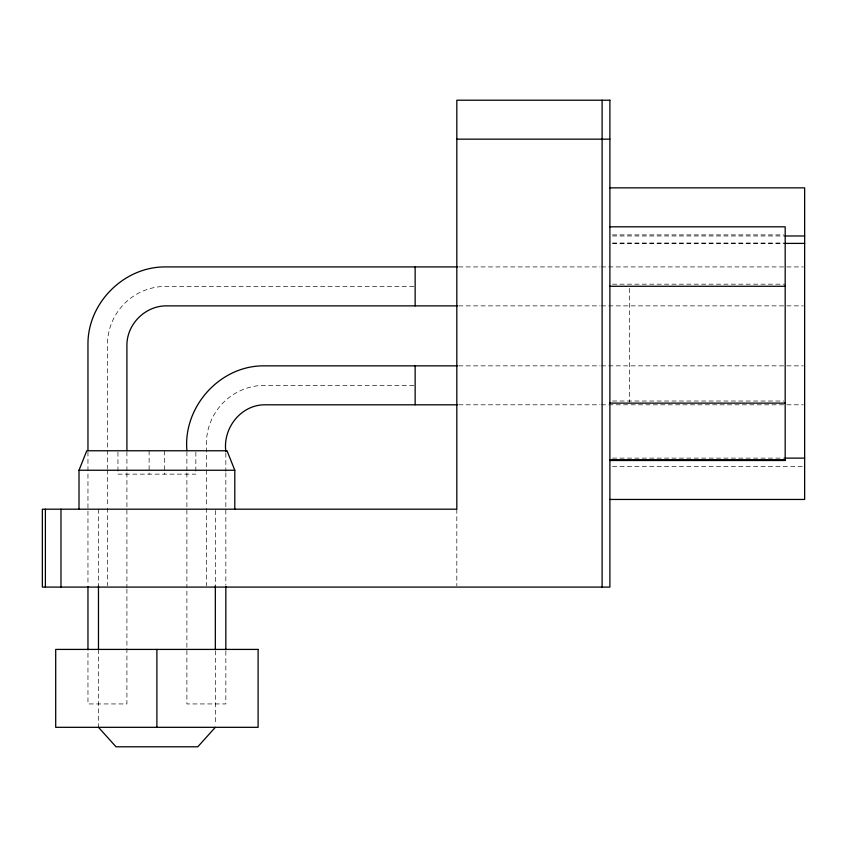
<?xml version="1.0" encoding="UTF-8"?>
<svg xmlns="http://www.w3.org/2000/svg" width="847" height="847" viewBox="0 0 847 847"><rect width="100%" height="100%" fill="white"/><g stroke="black" fill="none" stroke-linecap="round" stroke-linejoin="round"><path stroke-width="0.64" stroke-dasharray="4.24 3.18" d="M612.529 234.894L783.591 234.894M612.529 235.974L783.591 235.974M612.529 243.036L783.591 243.036M612.529 243.396L783.591 243.396M458.714 266.921L599.994 266.921M601.317 266.921L803.327 266.921M612.529 284.179L785.18 284.179M413.823 286.392L165.864 286.392A58.422 58.422 0 0 0 107.431 344.824L107.431 468.592M458.714 305.873L599.994 305.873M601.317 305.873L803.327 305.873M458.714 365.851L599.994 365.851M601.317 365.851L803.327 365.851M413.823 385.332L264.793 385.332A58.422 58.422 0 0 0 206.372 443.754L206.372 468.74M612.529 401.023L783.856 401.023M458.714 404.802L599.994 404.802M601.317 404.802L803.327 404.802M612.529 458.121L783.591 458.121M612.529 466.665L803.337 466.665M117.955 474.14L195.848 474.14M629.374 288.382L629.374 402.081M456.819 509.195L456.819 585.775M225.842 452.954L225.842 471.451M225.842 472.774L225.842 585.055M225.842 651.11L225.842 703.942L186.891 703.942L186.891 589.057M215.329 510.519L215.329 585.912M215.329 650.729L215.329 724.672M206.372 470.053L206.372 506.877M206.372 508.189L206.372 585.775M195.848 452.065L195.848 471.535M186.891 451.726L186.891 471.525M186.891 472.848L186.891 587.733M164.689 450.763L164.689 474.14M149.114 450.763L149.114 474.14M126.912 451.737L126.912 471.546M126.912 472.859L126.912 587.744M126.912 589.067L126.912 703.942L87.961 703.942L87.961 651.142M117.955 452.065L117.955 471.535M107.431 469.905L107.431 506.771M107.431 508.094L107.431 585.775M98.474 509.195L98.474 585.912M98.474 649.416L98.474 727.319M87.961 451.8L87.961 585.129"/><path stroke-width="1.27" d="M79.004 509.195L79.004 470.244L86.786 450.763L227.017 450.763L234.799 470.244L234.799 509.195M215.329 727.319L197.796 746.789L116.007 746.789L98.474 727.319M456.819 139.162L609.893 139.162M609.893 187.854L804.65 187.854L804.65 499.455L609.893 499.455M609.893 226.805L785.18 226.805L785.18 460.493L609.893 460.493M784.915 235.974L804.65 235.974M784.915 243.396L804.65 243.396M457.391 266.921L164.583 266.921C123.81 267.059 88.099 302.771 87.961 343.543L87.961 450.477M609.893 286.275L785.18 286.275M457.391 305.873L167.134 305.873C145.366 305.354 126.394 324.327 126.912 346.095L126.912 450.413M457.391 365.851L263.523 365.851C219.627 365.788 183.09 406.973 186.891 450.403M609.893 403.119L785.18 403.119M457.391 404.802L266.074 404.802C241.406 404.008 222.602 427.862 225.842 451.631M784.915 458.121L804.65 458.121M609.893 459.815L785.18 459.815M79.004 470.244L234.799 470.244M602.111 100.211L602.111 587.087M415.146 266.921L415.146 305.873M415.146 365.851L415.146 404.802M225.842 586.378L225.842 649.787M215.329 585.912L215.329 649.416M156.896 649.416L156.896 727.319M98.474 585.912L98.474 649.416M87.961 586.452L87.961 649.818M60.973 509.195L60.973 587.087M45.389 509.195L45.389 587.087M609.893 100.211L456.819 100.211L456.819 509.195L42.35 509.195L42.35 587.087L609.893 587.087L609.893 100.211M258.102 649.416L55.701 649.416L55.701 727.319L258.102 727.319L258.102 649.416"/></g></svg>
